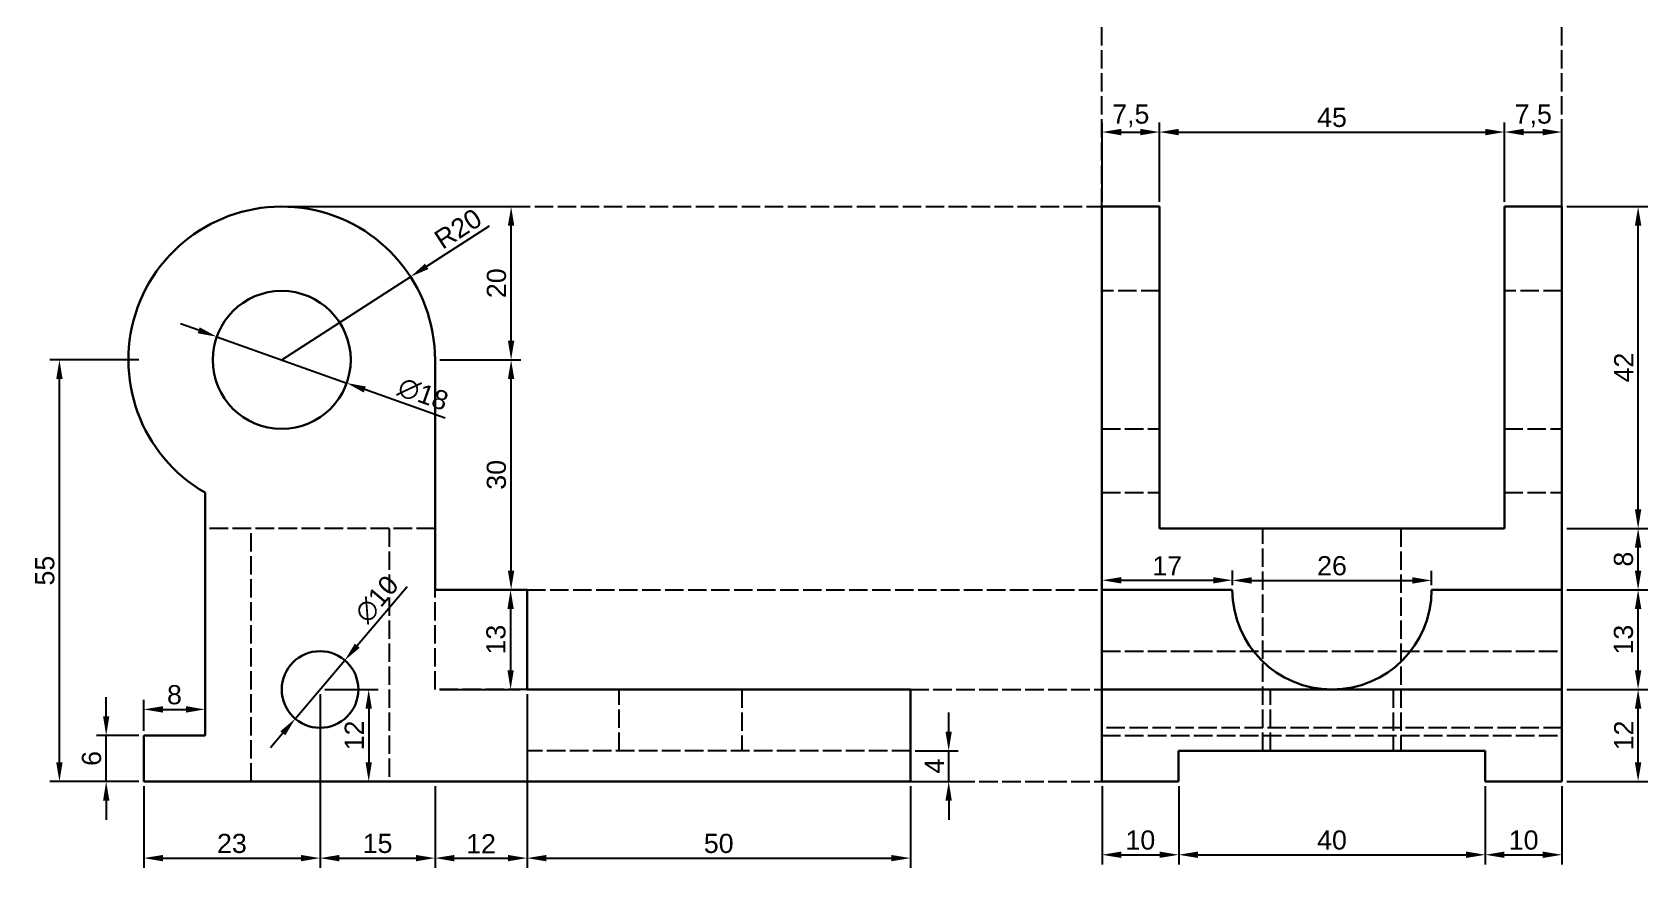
# Model space of a CAD drawing. Header units: millimetres. Extents: x 2614 to 3341, y 1007 to 1267.
# Drawn here: x 3129.6 to 3340.3, y 1011.4 to 1120.4 of the extents above; entities that cross this region are included whole.
import ezdxf

# ---------------------------------------------------------------- set-up
doc = ezdxf.new("R2010")
doc.units = ezdxf.units.MM
doc.header["$LTSCALE"] = 0.2
doc.linetypes.add('ACAD_ISO02W100', pattern=[15, 12, -3])
doc.layers.add('Cotas', color=80, linetype='Continuous')
doc.styles.get("Standard").update_dxf_attribs({"font": 'arial.ttf'})
doc.dimstyles.new('ISO-25', dxfattribs={"dimtxt": 2.5, "dimasz": 2.5, "dimexe": 1.25, "dimexo": 0.625, "dimtad": 1, "dimtxsty": 'Standard', "dimcen": 2.5, "dimadec": 0, "dimazin": 0, "dimtfac": 1, "dimtmove": 0, "dimatfit": 3, "dimfxl": 1, "dimarcsym": 0})

# ---------------------------------------------------------------- blocks, each defined once
blk = doc.blocks.new('*D32')
at = {"layer": 'Cotas', "color": 0, "lineweight": -2, "transparency": 16777216}
for p, q in [((3151.25, 1081.56), (3148.9, 1082.4)), ((3153.61, 1080.72), (3170.56, 1074.68)), ((3183.42, 1070.09), (3172.92, 1073.84))]:
    blk.add_line(p, q, dxfattribs=at)
at = {"layer": 'Cotas', "color": 0, "transparency": 16777216}
for points in [[(3151.39, 1081.95), (3151.11, 1081.17), (3153.61, 1080.72)], [(3173.06, 1074.23), (3172.78, 1073.44), (3170.56, 1074.68)]]:
    blk.add_solid(points, dxfattribs=at)
at = {"layer": 'Defpoints', "color": 0, "transparency": 16777216}
for p in [(3153.61, 1080.72), (3170.56, 1074.68)]:
    blk.add_point(p, dxfattribs=at)
at = {"layer": 'Cotas', "color": 0, "transparency": 16777216, "insert": (3180.53, 1073.22), "char_height": 2.5, "attachment_point": 5, "rotation": 340.3828}
blk.add_mtext('∅18', dxfattribs=at)
blk = doc.blocks.new('*D33')
at = {"layer": 'Cotas', "color": 0, "lineweight": -2, "transparency": 16777216}
for p, q in [((3189.16, 1095.16), (3180.99, 1089.9)), ((3162.09, 1077.7), (3178.89, 1088.54))]:
    blk.add_line(p, q, dxfattribs=at)
at = {"layer": 'Cotas', "color": 0, "transparency": 16777216}
blk.add_solid([(3180.77, 1090.25), (3181.22, 1089.55), (3178.89, 1088.54)], dxfattribs=at)
at = {"layer": 'Defpoints', "color": 0, "transparency": 16777216}
for p in [(3178.89, 1088.54), (3162.09, 1077.7)]:
    blk.add_point(p, dxfattribs=at)
at = {"layer": 'Cotas', "color": 0, "transparency": 16777216, "insert": (3185.09, 1094.8), "char_height": 2.5, "attachment_point": 5, "rotation": 32.8294}
blk.add_mtext('R20', dxfattribs=at)
blk = doc.blocks.new('*D34')
at = {"layer": 'Cotas', "color": 0, "lineweight": -2, "transparency": 16777216}
for p, q in [((3178.44, 1048.07), (3171.94, 1040.41)), ((3163.85, 1030.89), (3170.32, 1038.51)), ((3162.23, 1028.98), (3160.61, 1027.08))]:
    blk.add_line(p, q, dxfattribs=at)
at = {"layer": 'Cotas', "color": 0, "transparency": 16777216}
for points in [[(3171.62, 1040.68), (3172.26, 1040.14), (3170.32, 1038.51)], [(3161.91, 1029.25), (3162.55, 1028.71), (3163.85, 1030.89)]]:
    blk.add_solid(points, dxfattribs=at)
at = {"layer": 'Defpoints', "color": 0, "transparency": 16777216}
for p in [(3170.32, 1038.51), (3163.85, 1030.89)]:
    blk.add_point(p, dxfattribs=at)
at = {"layer": 'Cotas', "color": 0, "transparency": 16777216, "insert": (3174.5, 1046.47), "char_height": 2.5, "attachment_point": 5, "rotation": 49.6567}
blk.add_mtext('∅10', dxfattribs=at)
blk = doc.blocks.new('*D39')
at = {"layer": 'Cotas', "color": 0, "lineweight": -2, "transparency": 16777216}
for p, q in [((3182.71, 1077.7), (3193.26, 1077.7)), ((3192.01, 1050.2), (3192.01, 1075.2)), ((3182.71, 1047.7), (3193.26, 1047.7))]:
    blk.add_line(p, q, dxfattribs=at)
at = {"layer": 'Cotas', "color": 0, "transparency": 16777216}
for points in [[(3191.59, 1075.2), (3192.42, 1075.2), (3192.01, 1077.7)], [(3191.59, 1050.2), (3192.42, 1050.2), (3192.01, 1047.7)]]:
    blk.add_solid(points, dxfattribs=at)
at = {"layer": 'Defpoints', "color": 0, "transparency": 16777216}
for p in [(3182.09, 1077.7), (3192.01, 1077.7), (3182.09, 1047.7)]:
    blk.add_point(p, dxfattribs=at)
at = {"layer": 'Cotas', "color": 0, "transparency": 16777216, "insert": (3190.1, 1062.7), "char_height": 2.5, "attachment_point": 5, "rotation": 90}
blk.add_mtext('30', dxfattribs=at)
blk = doc.blocks.new('*D40')
at = {"layer": 'Cotas', "color": 0, "lineweight": -2, "transparency": 16777216}
for p, q in [((3162.71, 1097.7), (3193.26, 1097.7)), ((3192.01, 1080.2), (3192.01, 1095.2)), ((3182.71, 1077.7), (3193.26, 1077.7))]:
    blk.add_line(p, q, dxfattribs=at)
at = {"layer": 'Cotas', "color": 0, "transparency": 16777216}
for points in [[(3191.59, 1095.2), (3192.42, 1095.2), (3192.01, 1097.7)], [(3191.59, 1080.2), (3192.42, 1080.2), (3192.01, 1077.7)]]:
    blk.add_solid(points, dxfattribs=at)
at = {"layer": 'Defpoints', "color": 0, "transparency": 16777216}
for p in [(3162.09, 1097.7), (3192.01, 1097.7), (3182.09, 1077.7)]:
    blk.add_point(p, dxfattribs=at)
at = {"layer": 'Cotas', "color": 0, "transparency": 16777216, "insert": (3190.11, 1087.7), "char_height": 2.5, "attachment_point": 5, "rotation": 90}
blk.add_mtext('20', dxfattribs=at)
blk = doc.blocks.new('*D41')
at = {"layer": 'Cotas', "color": 0, "lineweight": -2, "transparency": 16777216}
for p, q in [((3144.09, 1022.07), (3144.09, 1011.45)), ((3167.09, 1022.07), (3167.09, 1011.45)), ((3146.59, 1012.7), (3164.59, 1012.7))]:
    blk.add_line(p, q, dxfattribs=at)
at = {"layer": 'Cotas', "color": 0, "transparency": 16777216}
for points in [[(3146.59, 1013.11), (3146.59, 1012.28), (3144.09, 1012.7)], [(3164.59, 1013.11), (3164.59, 1012.28), (3167.09, 1012.7)]]:
    blk.add_solid(points, dxfattribs=at)
at = {"layer": 'Defpoints', "color": 0, "transparency": 16777216}
for p in [(3144.09, 1022.7), (3167.09, 1022.7), (3167.09, 1012.7)]:
    blk.add_point(p, dxfattribs=at)
at = {"layer": 'Cotas', "color": 0, "transparency": 16777216, "insert": (3155.59, 1014.6), "char_height": 2.5, "attachment_point": 5}
blk.add_mtext('23', dxfattribs=at)
blk = doc.blocks.new('*D42')
at = {"layer": 'Cotas', "color": 0, "lineweight": -2, "transparency": 16777216}
for p, q in [((3167.09, 1034.07), (3167.09, 1011.45)), ((3182.09, 1022.07), (3182.09, 1011.45)), ((3169.59, 1012.7), (3179.59, 1012.7))]:
    blk.add_line(p, q, dxfattribs=at)
at = {"layer": 'Cotas', "color": 0, "transparency": 16777216}
for points in [[(3169.59, 1013.11), (3169.59, 1012.28), (3167.09, 1012.7)], [(3179.59, 1013.11), (3179.59, 1012.28), (3182.09, 1012.7)]]:
    blk.add_solid(points, dxfattribs=at)
at = {"layer": 'Defpoints', "color": 0, "transparency": 16777216}
for p in [(3167.09, 1034.7), (3182.09, 1022.7), (3182.09, 1012.7)]:
    blk.add_point(p, dxfattribs=at)
at = {"layer": 'Cotas', "color": 0, "transparency": 16777216, "insert": (3174.59, 1014.6), "char_height": 2.5, "attachment_point": 5}
blk.add_mtext('15', dxfattribs=at)
blk = doc.blocks.new('*D43')
at = {"layer": 'Cotas', "color": 0, "lineweight": -2, "transparency": 16777216}
for p, q in [((3182.09, 1022.07), (3182.09, 1011.45)), ((3194.09, 1022.07), (3194.09, 1011.45)), ((3184.59, 1012.7), (3191.59, 1012.7))]:
    blk.add_line(p, q, dxfattribs=at)
at = {"layer": 'Cotas', "color": 0, "transparency": 16777216}
for points in [[(3184.59, 1013.11), (3184.59, 1012.28), (3182.09, 1012.7)], [(3191.59, 1013.11), (3191.59, 1012.28), (3194.09, 1012.7)]]:
    blk.add_solid(points, dxfattribs=at)
at = {"layer": 'Defpoints', "color": 0, "transparency": 16777216}
for p in [(3182.09, 1022.7), (3194.09, 1022.7), (3194.09, 1012.7)]:
    blk.add_point(p, dxfattribs=at)
at = {"layer": 'Cotas', "color": 0, "transparency": 16777216, "insert": (3188.09, 1014.58), "char_height": 2.5, "attachment_point": 5}
blk.add_mtext('12', dxfattribs=at)
blk = doc.blocks.new('*D44')
at = {"layer": 'Cotas', "color": 0, "lineweight": -2, "transparency": 16777216}
for p, q in [((3194.09, 1034.07), (3194.09, 1011.45)), ((3244.09, 1022.07), (3244.09, 1011.45)), ((3196.59, 1012.7), (3241.59, 1012.7))]:
    blk.add_line(p, q, dxfattribs=at)
at = {"layer": 'Cotas', "color": 0, "transparency": 16777216}
for points in [[(3196.59, 1013.11), (3196.59, 1012.28), (3194.09, 1012.7)], [(3241.59, 1013.11), (3241.59, 1012.28), (3244.09, 1012.7)]]:
    blk.add_solid(points, dxfattribs=at)
at = {"layer": 'Defpoints', "color": 0, "transparency": 16777216}
for p in [(3194.09, 1034.7), (3244.09, 1022.7), (3244.09, 1012.7)]:
    blk.add_point(p, dxfattribs=at)
at = {"layer": 'Cotas', "color": 0, "transparency": 16777216, "insert": (3219.09, 1014.6), "char_height": 2.5, "attachment_point": 5}
blk.add_mtext('50', dxfattribs=at)
blk = doc.blocks.new('*D46')
at = {"layer": 'Cotas', "color": 0, "lineweight": -2, "transparency": 16777216}
for p, q in [((3269.09, 1022.07), (3269.09, 1011.88)), ((3279.09, 1022.07), (3279.09, 1011.88)), ((3271.59, 1013.13), (3276.59, 1013.13))]:
    blk.add_line(p, q, dxfattribs=at)
at = {"layer": 'Cotas', "color": 0, "transparency": 16777216}
for points in [[(3271.59, 1013.55), (3271.59, 1012.72), (3269.09, 1013.13)], [(3276.59, 1013.55), (3276.59, 1012.72), (3279.09, 1013.13)]]:
    blk.add_solid(points, dxfattribs=at)
at = {"layer": 'Defpoints', "color": 0, "transparency": 16777216}
for p in [(3269.09, 1022.7), (3279.09, 1022.7), (3279.09, 1013.13)]:
    blk.add_point(p, dxfattribs=at)
at = {"layer": 'Cotas', "color": 0, "transparency": 16777216, "insert": (3274.09, 1015.04), "char_height": 2.5, "attachment_point": 5}
blk.add_mtext('10', dxfattribs=at)
blk = doc.blocks.new('*D47')
at = {"layer": 'Cotas', "color": 0, "lineweight": -2, "transparency": 16777216}
for p, q in [((3279.09, 1022.07), (3279.09, 1011.88)), ((3319.09, 1022.07), (3319.09, 1011.88)), ((3281.59, 1013.13), (3316.59, 1013.13))]:
    blk.add_line(p, q, dxfattribs=at)
at = {"layer": 'Cotas', "color": 0, "transparency": 16777216}
for points in [[(3281.59, 1013.55), (3281.59, 1012.72), (3279.09, 1013.13)], [(3316.59, 1013.55), (3316.59, 1012.72), (3319.09, 1013.13)]]:
    blk.add_solid(points, dxfattribs=at)
at = {"layer": 'Defpoints', "color": 0, "transparency": 16777216}
for p in [(3279.09, 1022.7), (3319.09, 1022.7), (3319.09, 1013.13)]:
    blk.add_point(p, dxfattribs=at)
at = {"layer": 'Cotas', "color": 0, "transparency": 16777216, "insert": (3299.09, 1015.04), "char_height": 2.5, "attachment_point": 5}
blk.add_mtext('40', dxfattribs=at)
blk = doc.blocks.new('*D48')
at = {"layer": 'Cotas', "color": 0, "lineweight": -2, "transparency": 16777216}
for p, q in [((3319.09, 1022.07), (3319.09, 1011.88)), ((3329.09, 1022.07), (3329.09, 1011.88)), ((3321.59, 1013.13), (3326.59, 1013.13))]:
    blk.add_line(p, q, dxfattribs=at)
at = {"layer": 'Cotas', "color": 0, "transparency": 16777216}
for points in [[(3321.59, 1013.55), (3321.59, 1012.72), (3319.09, 1013.13)], [(3326.59, 1013.55), (3326.59, 1012.72), (3329.09, 1013.13)]]:
    blk.add_solid(points, dxfattribs=at)
at = {"layer": 'Defpoints', "color": 0, "transparency": 16777216}
for p in [(3319.09, 1022.7), (3329.09, 1022.7), (3329.09, 1013.13)]:
    blk.add_point(p, dxfattribs=at)
at = {"layer": 'Cotas', "color": 0, "transparency": 16777216, "insert": (3324.09, 1015.04), "char_height": 2.5, "attachment_point": 5}
blk.add_mtext('10', dxfattribs=at)
blk = doc.blocks.new('*D49')
at = {"layer": 'Cotas', "color": 0, "lineweight": -2, "transparency": 16777216}
for p, q in [((3329.71, 1034.7), (3340.27, 1034.7)), ((3339.02, 1025.2), (3339.02, 1032.2)), ((3329.71, 1022.7), (3340.27, 1022.7))]:
    blk.add_line(p, q, dxfattribs=at)
at = {"layer": 'Cotas', "color": 0, "transparency": 16777216}
for points in [[(3338.6, 1032.2), (3339.44, 1032.2), (3339.02, 1034.7)], [(3338.6, 1025.2), (3339.44, 1025.2), (3339.02, 1022.7)]]:
    blk.add_solid(points, dxfattribs=at)
at = {"layer": 'Defpoints', "color": 0, "transparency": 16777216}
for p in [(3329.09, 1034.7), (3339.02, 1034.7), (3329.09, 1022.7)]:
    blk.add_point(p, dxfattribs=at)
at = {"layer": 'Cotas', "color": 0, "transparency": 16777216, "insert": (3337.14, 1028.7), "char_height": 2.5, "attachment_point": 5, "rotation": 90}
blk.add_mtext('12', dxfattribs=at)
blk = doc.blocks.new('*D50')
at = {"layer": 'Cotas', "color": 0, "lineweight": -2, "transparency": 16777216}
for p, q in [((3329.71, 1047.7), (3340.27, 1047.7)), ((3339.02, 1037.2), (3339.02, 1045.2)), ((3329.71, 1034.7), (3340.27, 1034.7))]:
    blk.add_line(p, q, dxfattribs=at)
at = {"layer": 'Cotas', "color": 0, "transparency": 16777216}
for points in [[(3338.6, 1045.2), (3339.44, 1045.2), (3339.02, 1047.7)], [(3338.6, 1037.2), (3339.44, 1037.2), (3339.02, 1034.7)]]:
    blk.add_solid(points, dxfattribs=at)
at = {"layer": 'Defpoints', "color": 0, "transparency": 16777216}
for p in [(3329.09, 1047.7), (3339.02, 1047.7), (3329.09, 1034.7)]:
    blk.add_point(p, dxfattribs=at)
at = {"layer": 'Cotas', "color": 0, "transparency": 16777216, "insert": (3337.12, 1041.2), "char_height": 2.5, "attachment_point": 5, "rotation": 90}
blk.add_mtext('13', dxfattribs=at)
blk = doc.blocks.new('*D51')
at = {"layer": 'Cotas', "color": 0, "lineweight": -2, "transparency": 16777216}
for p, q in [((3329.71, 1055.7), (3340.27, 1055.7)), ((3339.02, 1050.2), (3339.02, 1053.2)), ((3329.71, 1047.7), (3340.27, 1047.7))]:
    blk.add_line(p, q, dxfattribs=at)
at = {"layer": 'Cotas', "color": 0, "transparency": 16777216}
for points in [[(3338.6, 1053.2), (3339.44, 1053.2), (3339.02, 1055.7)], [(3338.6, 1050.2), (3339.44, 1050.2), (3339.02, 1047.7)]]:
    blk.add_solid(points, dxfattribs=at)
at = {"layer": 'Defpoints', "color": 0, "transparency": 16777216}
for p in [(3329.09, 1055.7), (3339.02, 1055.7), (3329.09, 1047.7)]:
    blk.add_point(p, dxfattribs=at)
at = {"layer": 'Cotas', "color": 0, "transparency": 16777216, "insert": (3337.12, 1051.7), "char_height": 2.5, "attachment_point": 5, "rotation": 90}
blk.add_mtext('8', dxfattribs=at)
blk = doc.blocks.new('*D52')
at = {"layer": 'Cotas', "color": 0, "lineweight": -2, "transparency": 16777216}
for p, q in [((3329.71, 1097.7), (3340.27, 1097.7)), ((3339.02, 1058.2), (3339.02, 1095.2)), ((3329.71, 1055.7), (3340.27, 1055.7))]:
    blk.add_line(p, q, dxfattribs=at)
at = {"layer": 'Cotas', "color": 0, "transparency": 16777216}
for points in [[(3338.6, 1095.2), (3339.44, 1095.2), (3339.02, 1097.7)], [(3338.6, 1058.2), (3339.44, 1058.2), (3339.02, 1055.7)]]:
    blk.add_solid(points, dxfattribs=at)
at = {"layer": 'Defpoints', "color": 0, "transparency": 16777216}
for p in [(3329.09, 1097.7), (3339.02, 1097.7), (3329.09, 1055.7)]:
    blk.add_point(p, dxfattribs=at)
at = {"layer": 'Cotas', "color": 0, "transparency": 16777216, "insert": (3337.14, 1076.7), "char_height": 2.5, "attachment_point": 5, "rotation": 90}
blk.add_mtext('42', dxfattribs=at)
blk = doc.blocks.new('*D53')
at = {"layer": 'Cotas', "color": 0, "lineweight": -2, "transparency": 16777216}
for p, q in [((3269.09, 1098.32), (3269.09, 1108.67)), ((3276.59, 1098.32), (3276.59, 1108.67)), ((3271.59, 1107.42), (3274.09, 1107.42))]:
    blk.add_line(p, q, dxfattribs=at)
at = {"layer": 'Cotas', "color": 0, "transparency": 16777216}
for points in [[(3271.59, 1107.84), (3271.59, 1107), (3269.09, 1107.42)], [(3274.09, 1107.84), (3274.09, 1107), (3276.59, 1107.42)]]:
    blk.add_solid(points, dxfattribs=at)
at = {"layer": 'Defpoints', "color": 0, "transparency": 16777216}
for p in [(3276.59, 1107.42), (3269.09, 1097.7), (3276.59, 1097.7)]:
    blk.add_point(p, dxfattribs=at)
at = {"layer": 'Cotas', "color": 0, "transparency": 16777216, "insert": (3272.84, 1109.54), "char_height": 2.5, "attachment_point": 5}
blk.add_mtext('7,5', dxfattribs=at)
blk = doc.blocks.new('*D54')
at = {"layer": 'Cotas', "color": 0, "lineweight": -2, "transparency": 16777216}
for p, q in [((3276.59, 1098.32), (3276.59, 1108.67)), ((3321.59, 1098.32), (3321.59, 1108.67)), ((3279.09, 1107.42), (3319.09, 1107.42))]:
    blk.add_line(p, q, dxfattribs=at)
at = {"layer": 'Cotas', "color": 0, "transparency": 16777216}
for points in [[(3279.09, 1107.84), (3279.09, 1107), (3276.59, 1107.42)], [(3319.09, 1107.84), (3319.09, 1107), (3321.59, 1107.42)]]:
    blk.add_solid(points, dxfattribs=at)
at = {"layer": 'Defpoints', "color": 0, "transparency": 16777216}
for p in [(3321.59, 1107.42), (3276.59, 1097.7), (3321.59, 1097.7)]:
    blk.add_point(p, dxfattribs=at)
at = {"layer": 'Cotas', "color": 0, "transparency": 16777216, "insert": (3299.09, 1109.32), "char_height": 2.5, "attachment_point": 5}
blk.add_mtext('45', dxfattribs=at)
blk = doc.blocks.new('*D55')
at = {"layer": 'Cotas', "color": 0, "lineweight": -2, "transparency": 16777216}
for p, q in [((3321.59, 1098.32), (3321.59, 1108.67)), ((3329.09, 1098.32), (3329.09, 1108.67)), ((3324.09, 1107.42), (3326.59, 1107.42))]:
    blk.add_line(p, q, dxfattribs=at)
at = {"layer": 'Cotas', "color": 0, "transparency": 16777216}
for points in [[(3324.09, 1107.84), (3324.09, 1107), (3321.59, 1107.42)], [(3326.59, 1107.84), (3326.59, 1107), (3329.09, 1107.42)]]:
    blk.add_solid(points, dxfattribs=at)
at = {"layer": 'Defpoints', "color": 0, "transparency": 16777216}
for p in [(3329.09, 1107.42), (3321.59, 1097.7), (3329.09, 1097.7)]:
    blk.add_point(p, dxfattribs=at)
at = {"layer": 'Cotas', "color": 0, "transparency": 16777216, "insert": (3325.34, 1109.54), "char_height": 2.5, "attachment_point": 5}
blk.add_mtext('7,5', dxfattribs=at)
blk = doc.blocks.new('*D57')
at = {"layer": 'Cotas', "color": 0, "lineweight": -2, "transparency": 16777216}
for p, q in [((3269.09, 1048.32), (3269.09, 1050.2)), ((3286.09, 1048.32), (3286.09, 1050.2)), ((3271.59, 1048.95), (3283.59, 1048.95))]:
    blk.add_line(p, q, dxfattribs=at)
at = {"layer": 'Cotas', "color": 0, "transparency": 16777216}
for points in [[(3271.59, 1049.36), (3271.59, 1048.53), (3269.09, 1048.95)], [(3283.59, 1049.36), (3283.59, 1048.53), (3286.09, 1048.95)]]:
    blk.add_solid(points, dxfattribs=at)
at = {"layer": 'Defpoints', "color": 0, "transparency": 16777216}
for p in [(3269.09, 1047.7), (3286.09, 1048.95), (3286.09, 1047.7)]:
    blk.add_point(p, dxfattribs=at)
at = {"layer": 'Cotas', "color": 0, "transparency": 16777216, "insert": (3277.59, 1050.83), "char_height": 2.5, "attachment_point": 5}
blk.add_mtext('17', dxfattribs=at)
blk = doc.blocks.new('*D63')
at = {"layer": 'Cotas', "color": 0, "lineweight": -2, "transparency": 16777216}
for p, q in [((3167.71, 1034.7), (3174.68, 1034.7)), ((3173.43, 1032.2), (3173.43, 1025.2)), ((3167.71, 1022.7), (3174.68, 1022.7))]:
    blk.add_line(p, q, dxfattribs=at)
at = {"layer": 'Cotas', "color": 0, "transparency": 16777216}
for points in [[(3173.02, 1032.2), (3173.85, 1032.2), (3173.43, 1034.7)], [(3173.02, 1025.2), (3173.85, 1025.2), (3173.43, 1022.7)]]:
    blk.add_solid(points, dxfattribs=at)
at = {"layer": 'Defpoints', "color": 0, "transparency": 16777216}
for p in [(3167.09, 1034.7), (3167.09, 1022.7), (3173.43, 1022.7)]:
    blk.add_point(p, dxfattribs=at)
at = {"layer": 'Cotas', "color": 0, "transparency": 16777216, "insert": (3171.55, 1028.7), "char_height": 2.5, "attachment_point": 5, "rotation": 90}
blk.add_mtext('12', dxfattribs=at)
blk = doc.blocks.new('*D64')
at = {"layer": 'Cotas', "color": 0, "lineweight": -2, "transparency": 16777216}
for p, q in [((3182.71, 1047.7), (3193.19, 1047.7)), ((3191.94, 1045.2), (3191.94, 1037.2)), ((3182.71, 1034.7), (3193.19, 1034.7))]:
    blk.add_line(p, q, dxfattribs=at)
at = {"layer": 'Cotas', "color": 0, "transparency": 16777216}
for points in [[(3191.53, 1045.2), (3192.36, 1045.2), (3191.94, 1047.7)], [(3191.53, 1037.2), (3192.36, 1037.2), (3191.94, 1034.7)]]:
    blk.add_solid(points, dxfattribs=at)
at = {"layer": 'Defpoints', "color": 0, "transparency": 16777216}
for p in [(3182.09, 1047.7), (3182.09, 1034.7), (3191.94, 1034.7)]:
    blk.add_point(p, dxfattribs=at)
at = {"layer": 'Cotas', "color": 0, "transparency": 16777216, "insert": (3190.04, 1041.2), "char_height": 2.5, "attachment_point": 5, "rotation": 90}
blk.add_mtext('13', dxfattribs=at)
blk = doc.blocks.new('*D65')
at = {"layer": 'Cotas', "color": 0, "lineweight": -2, "transparency": 16777216}
for p, q in [((3139.19, 1031.2), (3139.19, 1033.7)), ((3143.46, 1028.7), (3137.94, 1028.7)), ((3139.19, 1022.7), (3139.19, 1028.7)), ((3143.46, 1022.7), (3137.94, 1022.7)), ((3139.19, 1020.2), (3139.19, 1017.7))]:
    blk.add_line(p, q, dxfattribs=at)
at = {"layer": 'Cotas', "color": 0, "transparency": 16777216}
for points in [[(3138.78, 1031.2), (3139.61, 1031.2), (3139.19, 1028.7)], [(3138.78, 1020.2), (3139.61, 1020.2), (3139.19, 1022.7)]]:
    blk.add_solid(points, dxfattribs=at)
at = {"layer": 'Defpoints', "color": 0, "transparency": 16777216}
for p in [(3139.19, 1028.7), (3144.09, 1028.7), (3144.09, 1022.7)]:
    blk.add_point(p, dxfattribs=at)
at = {"layer": 'Cotas', "color": 0, "transparency": 16777216, "insert": (3137.29, 1025.7), "char_height": 2.5, "attachment_point": 5, "rotation": 90}
blk.add_mtext('6', dxfattribs=at)
blk = doc.blocks.new('*D66')
at = {"layer": 'Cotas', "color": 0, "lineweight": -2, "transparency": 16777216}
for p, q in [((3144.09, 1029.32), (3144.09, 1033.35)), ((3152.09, 1029.32), (3152.09, 1033.35)), ((3146.59, 1032.1), (3149.59, 1032.1))]:
    blk.add_line(p, q, dxfattribs=at)
at = {"layer": 'Cotas', "color": 0, "transparency": 16777216}
for points in [[(3146.59, 1032.52), (3146.59, 1031.68), (3144.09, 1032.1)], [(3149.59, 1032.52), (3149.59, 1031.68), (3152.09, 1032.1)]]:
    blk.add_solid(points, dxfattribs=at)
at = {"layer": 'Defpoints', "color": 0, "transparency": 16777216}
for p in [(3152.09, 1032.1), (3144.09, 1028.7), (3152.09, 1028.7)]:
    blk.add_point(p, dxfattribs=at)
at = {"layer": 'Cotas', "color": 0, "transparency": 16777216, "insert": (3148.09, 1034), "char_height": 2.5, "attachment_point": 5}
blk.add_mtext('8', dxfattribs=at)
blk = doc.blocks.new('*D67')
at = {"layer": 'Cotas', "color": 0, "lineweight": -2, "transparency": 16777216}
for p, q in [((3143.46, 1077.7), (3131.84, 1077.7)), ((3133.09, 1025.2), (3133.09, 1075.2)), ((3143.46, 1022.7), (3131.84, 1022.7))]:
    blk.add_line(p, q, dxfattribs=at)
at = {"layer": 'Cotas', "color": 0, "transparency": 16777216}
for points in [[(3132.67, 1075.2), (3133.51, 1075.2), (3133.09, 1077.7)], [(3132.67, 1025.2), (3133.51, 1025.2), (3133.09, 1022.7)]]:
    blk.add_solid(points, dxfattribs=at)
at = {"layer": 'Defpoints', "color": 0, "transparency": 16777216}
for p in [(3133.09, 1077.7), (3144.09, 1077.7), (3144.09, 1022.7)]:
    blk.add_point(p, dxfattribs=at)
at = {"layer": 'Cotas', "color": 0, "transparency": 16777216, "insert": (3131.19, 1050.2), "char_height": 2.5, "attachment_point": 5, "rotation": 90}
blk.add_mtext('55', dxfattribs=at)
blk = doc.blocks.new('*D68')
at = {"layer": 'Cotas', "color": 0, "lineweight": -2, "transparency": 16777216}
for p, q in [((3286.09, 1048.32), (3286.09, 1050.17)), ((3312.09, 1048.32), (3312.09, 1050.17)), ((3288.59, 1048.92), (3309.59, 1048.92))]:
    blk.add_line(p, q, dxfattribs=at)
at = {"layer": 'Cotas', "color": 0, "transparency": 16777216}
for points in [[(3288.59, 1049.34), (3288.59, 1048.51), (3286.09, 1048.92)], [(3309.59, 1049.34), (3309.59, 1048.51), (3312.09, 1048.92)]]:
    blk.add_solid(points, dxfattribs=at)
at = {"layer": 'Defpoints', "color": 0, "transparency": 16777216}
for p in [(3286.09, 1047.7), (3312.09, 1048.92), (3312.09, 1047.7)]:
    blk.add_point(p, dxfattribs=at)
at = {"layer": 'Cotas', "color": 0, "transparency": 16777216, "insert": (3299.09, 1050.83), "char_height": 2.5, "attachment_point": 5}
blk.add_mtext('26', dxfattribs=at)
blk = doc.blocks.new('*D69')
at = {"layer": 'Cotas', "color": 0, "lineweight": -2, "transparency": 16777216}
for p, q in [((3249.09, 1029.2), (3249.09, 1031.7)), ((3244.71, 1026.7), (3250.34, 1026.7)), ((3249.09, 1022.7), (3249.09, 1026.7)), ((3244.71, 1022.7), (3250.34, 1022.7)), ((3249.09, 1020.2), (3249.09, 1017.7))]:
    blk.add_line(p, q, dxfattribs=at)
at = {"layer": 'Cotas', "color": 0, "transparency": 16777216}
for points in [[(3248.67, 1029.2), (3249.5, 1029.2), (3249.09, 1026.7)], [(3248.67, 1020.2), (3249.5, 1020.2), (3249.09, 1022.7)]]:
    blk.add_solid(points, dxfattribs=at)
at = {"layer": 'Defpoints', "color": 0, "transparency": 16777216}
for p in [(3244.09, 1026.7), (3249.09, 1026.7), (3244.09, 1022.7)]:
    blk.add_point(p, dxfattribs=at)
at = {"layer": 'Cotas', "color": 0, "transparency": 16777216, "insert": (3247.21, 1024.7), "char_height": 2.5, "attachment_point": 5, "rotation": 90}
blk.add_mtext('4', dxfattribs=at)

msp = doc.modelspace()

# ---------------------------------------------------------------- linework, layer by layer
at = {"linetype": 'ACAD_ISO02W100'}
for p, q in [((3269.086, 1097.697), (3269.086, 1152.697)), ((3329.086, 1097.697), (3329.086, 1152.697)), ((3162.086, 1097.697), (3269.086, 1097.697)), ((3276.586, 1086.697), (3269.086, 1086.697)), ((3329.086, 1086.697), (3321.586, 1086.697)), ((3269.086, 1068.697), (3276.586, 1068.697)), ((3321.586, 1068.697), (3329.086, 1068.697)), ((3269.086, 1060.377), (3276.586, 1060.377)), ((3321.586, 1060.377), (3329.086, 1060.377)), ((3182.086, 1055.697), (3152.086, 1055.697)), ((3158.086, 1022.697), (3158.086, 1055.697)), ((3176.086, 1055.697), (3176.086, 1022.697)), ((3290.086, 1026.697), (3290.086, 1055.697)), ((3308.086, 1055.697), (3308.086, 1026.697)), ((3182.086, 1034.697), (3182.086, 1047.697)), ((3194.086, 1047.697), (3269.086, 1047.697)), ((3269.086, 1039.697), (3329.086, 1039.697)), ((3194.086, 1034.697), (3182.086, 1034.697)), ((3206.086, 1026.697), (3206.086, 1034.697)), ((3222.086, 1034.697), (3222.086, 1026.697)), ((3244.086, 1034.697), (3269.086, 1034.697)), ((3291.086, 1026.697), (3291.086, 1034.697)), ((3307.086, 1034.697), (3307.086, 1026.697)), ((3329.086, 1029.697), (3269.086, 1029.697)), ((3269.086, 1028.697), (3329.086, 1028.697)), ((3244.086, 1026.697), (3194.086, 1026.697)), ((3194.086, 1026.697), (3194.086, 1022.697)), ((3244.086, 1022.697), (3269.086, 1022.697))]:
    msp.add_line(p, q, dxfattribs=at)
at = {"lineweight": 30}
for p, q in [((3269.086, 1097.697), (3269.086, 1022.697)), ((3269.086, 1097.697), (3269.086, 1077.697)), ((3269.086, 1097.697), (3269.086, 1057.697)), ((3269.086, 1097.697), (3276.586, 1097.697)), ((3276.586, 1077.697), (3276.586, 1097.697)), ((3329.086, 1097.697), (3321.586, 1097.697)), ((3321.586, 1097.697), (3321.586, 1077.697)), ((3329.086, 1022.697), (3329.086, 1097.697)), ((3329.086, 1077.697), (3329.086, 1097.697)), ((3269.086, 1086.697), (3269.086, 1068.697)), ((3276.586, 1077.697), (3276.586, 1086.697)), ((3182.086, 1047.697), (3182.086, 1077.697)), ((3269.086, 1047.697), (3269.086, 1077.697)), ((3276.586, 1077.697), (3276.586, 1055.697)), ((3321.586, 1055.697), (3321.586, 1077.697)), ((3152.086, 1028.697), (3152.086, 1060.377)), ((3276.586, 1055.697), (3276.586, 1057.697)), ((3276.586, 1055.697), (3321.586, 1055.697)), ((3299.086, 1055.697), (3308.086, 1055.697)), ((3194.086, 1047.697), (3182.086, 1047.697)), ((3194.086, 1034.697), (3194.086, 1047.697)), ((3269.086, 1034.697), (3269.086, 1047.697)), ((3269.086, 1047.697), (3286.086, 1047.697)), ((3312.086, 1047.697), (3329.086, 1047.697)), ((3269.086, 1022.697), (3269.086, 1039.697)), ((3329.086, 1039.697), (3329.086, 1029.697)), ((3194.086, 1034.697), (3244.086, 1034.697)), ((3214.086, 1034.697), (3222.086, 1034.697)), ((3244.086, 1034.697), (3244.086, 1022.697)), ((3269.086, 1022.697), (3269.086, 1034.697)), ((3269.086, 1034.697), (3329.086, 1034.697)), ((3286.086, 1034.697), (3299.086, 1034.697)), ((3291.086, 1034.697), (3307.086, 1034.697)), ((3144.086, 1022.697), (3144.086, 1028.697)), ((3144.086, 1028.697), (3152.086, 1028.697)), ((3269.086, 1022.697), (3269.086, 1028.697)), ((3279.086, 1022.697), (3279.086, 1026.697)), ((3279.086, 1026.697), (3319.086, 1026.697)), ((3319.086, 1026.697), (3319.086, 1022.697)), ((3144.086, 1022.697), (3244.086, 1022.697)), ((3176.086, 1022.697), (3158.086, 1022.697)), ((3222.086, 1022.697), (3206.086, 1022.697)), ((3269.086, 1022.697), (3279.086, 1022.697)), ((3319.086, 1022.697), (3329.086, 1022.697))]:
    msp.add_line(p, q, dxfattribs=at)
for centre, radius in [((3162.086, 1077.697), 9), ((3167.086, 1034.697), 5)]:
    msp.add_circle(centre, radius, dxfattribs=at)
for centre, radius, start, end in [((3162.086, 1077.697), 20, 0, 240), ((3299.086, 1047.697), 13, 180, 0)]:
    msp.add_arc(centre, radius, start, end, dxfattribs=at)

# ---------------------------------------------------------------- dimensions: what is measured, and where the dimension line sits
at = {"layer": 'Cotas'}
for base, p1, p2, picture, middle in [((3276.586, 1107.42), (3269.086, 1097.697), (3276.586, 1097.697), '*D53', (3272.836, 1109.543)), ((3312.086, 1048.924), (3286.086, 1047.697), (3312.086, 1047.697), '*D68', (3299.086, 1050.826)), ((3152.086, 1032.099), (3144.086, 1028.697), (3152.086, 1028.697), '*D66', (3148.086, 1034)), ((3167.086, 1012.697), (3144.086, 1022.697), (3167.086, 1022.697), '*D41', (3155.586, 1014.599)), ((3279.086, 1013.134), (3269.086, 1022.697), (3279.086, 1022.697), '*D46', (3274.086, 1015.036))]:
    dim = msp.add_linear_dim(base=base, p1=p1, p2=p2, dimstyle='ISO-25', dxfattribs=at)
    dim.commit()
    dim.dimension.update_dxf_attribs({"geometry": picture, "text_midpoint": middle})
for base, p1, p2, picture, middle in [((3321.586, 1107.42), (3276.586, 1097.697), (3321.586, 1097.697), '*D54', (3299.086, 1109.317)), ((3329.086, 1107.42), (3321.586, 1097.697), (3329.086, 1097.697), '*D55', (3325.336, 1109.543)), ((3182.086, 1012.697), (3167.086, 1034.697), (3182.086, 1022.697), '*D42', (3174.586, 1014.598)), ((3244.086, 1012.697), (3194.086, 1034.697), (3244.086, 1022.697), '*D44', (3219.086, 1014.598)), ((3194.086, 1012.697), (3182.086, 1022.697), (3194.086, 1022.697), '*D43', (3188.086, 1014.577)), ((3319.086, 1013.134), (3279.086, 1022.697), (3319.086, 1022.697), '*D47', (3299.086, 1015.036)), ((3329.086, 1013.134), (3319.086, 1022.697), (3329.086, 1022.697), '*D48', (3324.086, 1015.036))]:
    dim = msp.add_linear_dim(base=base, p1=p1, p2=p2, dimstyle='ISO-25', override={"dimtmove": 1}, dxfattribs=at)
    dim.commit()
    dim.dimension.update_dxf_attribs({"geometry": picture, "text_midpoint": middle})
dim = msp.add_radius_dim(center=(3162.086, 1077.697), mpoint=(3178.891, 1088.54), dimstyle='ISO-25', dxfattribs=at)
dim.commit()
dim.dimension.update_dxf_attribs({"geometry": '*D33', "text_midpoint": (3185.093, 1094.804)})
for base, p1, p2, picture, middle in [((3192.007, 1097.697), (3182.086, 1077.697), (3162.086, 1097.697), '*D40', (3190.105, 1087.697)), ((3339.02, 1097.697), (3329.086, 1055.697), (3329.086, 1097.697), '*D52', (3337.14, 1076.697)), ((3339.02, 1055.697), (3329.086, 1047.697), (3329.086, 1055.697), '*D51', (3337.119, 1051.697)), ((3339.02, 1047.697), (3329.086, 1034.697), (3329.086, 1047.697), '*D50', (3337.118, 1041.197))]:
    dim = msp.add_linear_dim(base=base, p1=p1, p2=p2, angle=90, dimstyle='ISO-25', override={"dimtmove": 1}, dxfattribs=at)
    dim.commit()
    dim.dimension.update_dxf_attribs({"geometry": picture, "text_midpoint": middle})
for p1, p2, picture, middle in [((3153.608, 1080.719), (3170.563, 1074.675), '*D32', (3179.864, 1071.361)), ((3163.849, 1030.886), (3170.322, 1038.508), '*D34', (3176.001, 1045.193))]:
    dim = msp.add_diameter_dim_2p(p1=p1, p2=p2, dimstyle='ISO-25', dxfattribs=at)
    dim.commit()
    dim.dimension.update_dxf_attribs({"geometry": picture, "text_midpoint": middle, "dimtype": 163})
for base, p1, p2, picture, middle in [((3133.089, 1077.697), (3144.086, 1022.697), (3144.086, 1077.697), '*D67', (3131.193, 1050.197)), ((3192.007, 1077.697), (3182.086, 1047.697), (3182.086, 1077.697), '*D39', (3190.105, 1062.697)), ((3191.943, 1034.697), (3182.086, 1047.697), (3182.086, 1034.697), '*D64', (3190.04, 1041.197)), ((3173.433, 1022.697), (3167.086, 1034.697), (3167.086, 1022.697), '*D63', (3171.552, 1028.697)), ((3339.02, 1034.697), (3329.086, 1022.697), (3329.086, 1034.697), '*D49', (3337.14, 1028.697)), ((3139.193, 1028.697), (3144.086, 1022.697), (3144.086, 1028.697), '*D65', (3137.291, 1025.697)), ((3249.086, 1026.697), (3244.086, 1022.697), (3244.086, 1026.697), '*D69', (3247.211, 1024.697))]:
    dim = msp.add_linear_dim(base=base, p1=p1, p2=p2, angle=90, dimstyle='ISO-25', dxfattribs=at)
    dim.commit()
    dim.dimension.update_dxf_attribs({"geometry": picture, "text_midpoint": middle})
dim = msp.add_linear_dim(base=(3286.086, 1048.947), p1=(3269.086, 1047.697), p2=(3286.086, 1047.697), dimstyle='ISO-25', dxfattribs=at)
dim.commit()
dim.dimension.update_dxf_attribs({"geometry": '*D57', "text_midpoint": (3277.586, 1048.947), "dimtype": 160})

doc.saveas('drawing.dxf')
